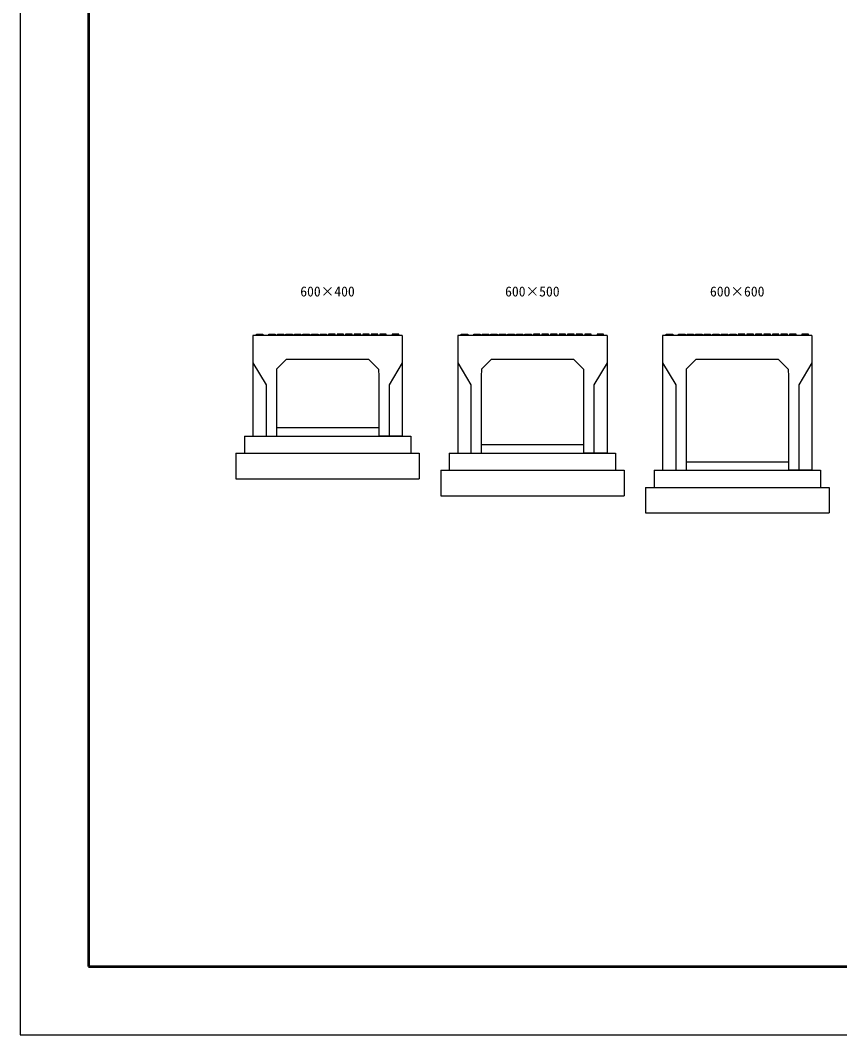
# Model space of a CAD drawing. Units: millimetres, scale not verified. Extents: x -16800 to 16800, y -5940 to 5940.
# Drawn here: x -16800 to -12000, y -5940 to 0 of the extents above; entities that cross this region are included whole.
import ezdxf
from ezdxf.enums import TextEntityAlignment as Align

# ---------------------------------------------------------------- set-up
doc = ezdxf.new("R2010")
doc.units = ezdxf.units.MM
doc.header["$LTSCALE"] = 20
for name, color, linetype, lineweight in [('0-1_Defpoints', 5, 'Continuous', 25), ('0-2_HATCH', 6, 'Continuous', 25), ('0-5_OUTLINE', 3, 'Continuous', 25), ('0-6_TXT', 7, 'Continuous', 25), ('0-7_WAKU', 3, 'Continuous', 25)]:
    doc.layers.add(name, color=color, linetype=linetype, lineweight=lineweight)
doc.styles.add('ＭＳ ゴシック', font='')
doc.styles.get('ＭＳ ゴシック').set_extended_font_data('MS Gothic')

msp = doc.modelspace()

# ---------------------------------------------------------------- linework, layer by layer
at = {"layer": '0-1_Defpoints'}
msp.add_lwpolyline([(-16800, -5940), (0, -5940), (0, 5940), (-16800, 5940)], close=True, dxfattribs=at)
at = {"layer": '0-2_HATCH'}
for p, q in [((-15417.5, -1844.84), (-15416.5, -1838.34)), ((-15345, -1844.84), (-15344, -1838.34)), ((-15295, -1844.84), (-15294, -1838.34)), ((-15245, -1844.84), (-15244, -1838.34)), ((-15195, -1844.84), (-15194, -1838.34)), ((-15145, -1844.84), (-15144, -1838.34)), ((-15095, -1844.84), (-15094, -1838.34)), ((-15045, -1844.84), (-15044, -1838.34)), ((-14955, -1844.84), (-14956, -1838.34)), ((-14905, -1844.84), (-14906, -1838.34)), ((-14855, -1844.84), (-14856, -1838.34)), ((-14805, -1844.84), (-14806, -1838.34)), ((-14755, -1844.84), (-14756, -1838.34)), ((-14705, -1844.84), (-14706, -1838.34)), ((-14655, -1844.84), (-14656, -1838.34)), ((-14582.5, -1844.84), (-14583.5, -1838.34)), ((-14217.5, -1844.84), (-14216.5, -1838.34)), ((-14145, -1844.84), (-14144, -1838.34)), ((-14095, -1844.84), (-14094, -1838.34)), ((-14045, -1844.84), (-14044, -1838.34)), ((-13995, -1844.84), (-13994, -1838.34)), ((-13945, -1844.84), (-13944, -1838.34)), ((-13895, -1844.84), (-13894, -1838.34)), ((-13845, -1844.84), (-13844, -1838.34)), ((-13755, -1844.84), (-13756, -1838.34)), ((-13705, -1844.84), (-13706, -1838.34)), ((-13655, -1844.84), (-13656, -1838.34)), ((-13605, -1844.84), (-13606, -1838.34)), ((-13555, -1844.84), (-13556, -1838.34)), ((-13505, -1844.84), (-13506, -1838.34)), ((-13455, -1844.84), (-13456, -1838.34)), ((-13382.5, -1844.84), (-13383.5, -1838.34)), ((-13017.5, -1844.84), (-13016.5, -1838.34)), ((-12945, -1844.84), (-12944, -1838.34)), ((-12895, -1844.84), (-12894, -1838.34)), ((-12845, -1844.84), (-12844, -1838.34)), ((-12795, -1844.84), (-12794, -1838.34)), ((-12745, -1844.84), (-12744, -1838.34)), ((-12695, -1844.84), (-12694, -1838.34)), ((-12645, -1844.84), (-12644, -1838.34)), ((-12555, -1844.84), (-12556, -1838.34)), ((-12505, -1844.84), (-12506, -1838.34)), ((-12455, -1844.84), (-12456, -1838.34)), ((-12405, -1844.84), (-12406, -1838.34)), ((-12355, -1844.84), (-12356, -1838.34)), ((-12305, -1844.84), (-12306, -1838.34)), ((-12255, -1844.84), (-12256, -1838.34)), ((-12182.5, -1844.84), (-12183.5, -1838.34))]:
    msp.add_line(p, q, dxfattribs=at)
for points in [[(-15416.5, -1838.34), (-15378.5, -1838.34), (-15377.5, -1844.84)], [(-15344, -1838.34), (-15306, -1838.34), (-15305, -1844.84)], [(-15294, -1838.34), (-15256, -1838.34), (-15255, -1844.84)], [(-15244, -1838.34), (-15206, -1838.34), (-15205, -1844.84)], [(-15194, -1838.34), (-15156, -1838.34), (-15155, -1844.84)], [(-15144, -1838.34), (-15106, -1838.34), (-15105, -1844.84)], [(-15094, -1838.34), (-15056, -1838.34), (-15055, -1844.84)], [(-15044, -1838.34), (-15006, -1838.34), (-15005, -1844.84)], [(-14956, -1838.34), (-14994, -1838.34), (-14995, -1844.84)], [(-14906, -1838.34), (-14944, -1838.34), (-14945, -1844.84)], [(-14856, -1838.34), (-14894, -1838.34), (-14895, -1844.84)], [(-14806, -1838.34), (-14844, -1838.34), (-14845, -1844.84)], [(-14756, -1838.34), (-14794, -1838.34), (-14795, -1844.84)], [(-14706, -1838.34), (-14744, -1838.34), (-14745, -1844.84)], [(-14656, -1838.34), (-14694, -1838.34), (-14695, -1844.84)], [(-14583.5, -1838.34), (-14621.5, -1838.34), (-14622.5, -1844.84)], [(-14216.5, -1838.34), (-14178.5, -1838.34), (-14177.5, -1844.84)], [(-14144, -1838.34), (-14106, -1838.34), (-14105, -1844.84)], [(-14094, -1838.34), (-14056, -1838.34), (-14055, -1844.84)], [(-14044, -1838.34), (-14006, -1838.34), (-14005, -1844.84)], [(-13994, -1838.34), (-13956, -1838.34), (-13955, -1844.84)], [(-13944, -1838.34), (-13906, -1838.34), (-13905, -1844.84)], [(-13894, -1838.34), (-13856, -1838.34), (-13855, -1844.84)], [(-13844, -1838.34), (-13806, -1838.34), (-13805, -1844.84)], [(-13756, -1838.34), (-13794, -1838.34), (-13795, -1844.84)], [(-13706, -1838.34), (-13744, -1838.34), (-13745, -1844.84)], [(-13656, -1838.34), (-13694, -1838.34), (-13695, -1844.84)], [(-13606, -1838.34), (-13644, -1838.34), (-13645, -1844.84)], [(-13556, -1838.34), (-13594, -1838.34), (-13595, -1844.84)], [(-13506, -1838.34), (-13544, -1838.34), (-13545, -1844.84)], [(-13456, -1838.34), (-13494, -1838.34), (-13495, -1844.84)], [(-13383.5, -1838.34), (-13421.5, -1838.34), (-13422.5, -1844.84)], [(-13016.5, -1838.34), (-12978.5, -1838.34), (-12977.5, -1844.84)], [(-12944, -1838.34), (-12906, -1838.34), (-12905, -1844.84)], [(-12894, -1838.34), (-12856, -1838.34), (-12855, -1844.84)], [(-12844, -1838.34), (-12806, -1838.34), (-12805, -1844.84)], [(-12794, -1838.34), (-12756, -1838.34), (-12755, -1844.84)], [(-12744, -1838.34), (-12706, -1838.34), (-12705, -1844.84)], [(-12694, -1838.34), (-12656, -1838.34), (-12655, -1844.84)], [(-12644, -1838.34), (-12606, -1838.34), (-12605, -1844.84)], [(-12556, -1838.34), (-12594, -1838.34), (-12595, -1844.84)], [(-12506, -1838.34), (-12544, -1838.34), (-12545, -1844.84)], [(-12456, -1838.34), (-12494, -1838.34), (-12495, -1844.84)], [(-12406, -1838.34), (-12444, -1838.34), (-12445, -1844.84)], [(-12356, -1838.34), (-12394, -1838.34), (-12395, -1844.84)], [(-12306, -1838.34), (-12344, -1838.34), (-12345, -1844.84)], [(-12256, -1838.34), (-12294, -1838.34), (-12295, -1844.84)], [(-12183.5, -1838.34), (-12221.5, -1838.34), (-12222.5, -1844.84)]]:
    msp.add_lwpolyline(points, dxfattribs=at)
at = {"layer": '0-5_OUTLINE'}
for p, q in [((-15437.5, -1844.84), (-15437.5, -2434.84)), ((-14562.5, -1844.84), (-15437.5, -1844.84)), ((-14562.5, -1844.84), (-14562.5, -2434.84)), ((-14237.5, -1844.84), (-14237.5, -2534.84)), ((-13362.5, -1844.84), (-14237.5, -1844.84)), ((-13362.5, -1844.84), (-13362.5, -2534.84)), ((-13037.5, -1844.84), (-13037.5, -2634.84)), ((-12162.5, -1844.84), (-13037.5, -1844.84)), ((-12162.5, -1844.84), (-12162.5, -2634.84)), ((-15437.5, -2004.84), (-15360, -2134.84)), ((-15240, -1984.84), (-15298.97, -2043.82)), ((-15240, -1984.84), (-14760, -1984.84)), ((-14760, -1984.84), (-14701.03, -2043.82)), ((-14562.5, -2004.84), (-14640, -2134.84)), ((-14237.5, -2004.84), (-14160, -2134.84)), ((-14040, -1984.84), (-14098.97, -2043.82)), ((-14040, -1984.84), (-13560, -1984.84)), ((-13560, -1984.84), (-13501.03, -2043.82)), ((-13362.5, -2004.84), (-13440, -2134.84)), ((-13037.5, -2004.84), (-12960, -2134.84)), ((-12840, -1984.84), (-12898.97, -2043.82)), ((-12840, -1984.84), (-12360, -1984.84)), ((-12360, -1984.84), (-12301.03, -2043.82)), ((-12162.5, -2004.84), (-12240, -2134.84)), ((-15298.97, -2043.82), (-15300, -2084.84)), ((-14701.03, -2043.82), (-14700, -2084.84)), ((-14098.97, -2043.82), (-14100, -2084.84)), ((-13501.03, -2043.82), (-13500, -2084.84)), ((-12898.97, -2043.82), (-12900, -2084.84)), ((-12301.03, -2043.82), (-12300, -2084.84)), ((-15360, -2134.84), (-15360, -2434.84)), ((-15300, -2084.84), (-15300, -2434.84)), ((-14700, -2084.84), (-14700, -2434.84)), ((-14640, -2134.84), (-14640, -2434.84)), ((-14160, -2134.84), (-14160, -2534.84)), ((-14100, -2084.84), (-14100, -2534.84)), ((-13500, -2084.84), (-13500, -2534.84)), ((-13440, -2134.84), (-13440, -2534.84)), ((-12960, -2134.84), (-12960, -2634.84)), ((-12900, -2084.84), (-12900, -2634.84)), ((-12300, -2084.84), (-12300, -2634.84)), ((-12240, -2134.84), (-12240, -2634.84)), ((-15487.5, -2434.84), (-14512.5, -2434.84)), ((-15487.5, -2434.84), (-15487.5, -2534.84)), ((-15437.5, -2434.84), (-15300, -2434.84)), ((-15300, -2384.84), (-14700, -2384.84)), ((-14562.5, -2434.84), (-14700, -2434.84)), ((-14512.5, -2434.84), (-14512.5, -2534.84)), ((-14100, -2484.84), (-13500, -2484.84)), ((-15537.5, -2534.84), (-14462.5, -2534.84)), ((-15537.5, -2534.84), (-15537.5, -2684.84)), ((-14462.5, -2534.84), (-14462.5, -2684.84)), ((-14287.5, -2534.84), (-13312.5, -2534.84)), ((-14287.5, -2534.84), (-14287.5, -2634.84)), ((-14237.5, -2534.84), (-14100, -2534.84)), ((-13362.5, -2534.84), (-13500, -2534.84)), ((-13312.5, -2534.84), (-13312.5, -2634.84)), ((-12900, -2584.84), (-12300, -2584.84)), ((-14337.5, -2634.84), (-13262.5, -2634.84)), ((-14337.5, -2634.84), (-14337.5, -2784.84)), ((-13262.5, -2634.84), (-13262.5, -2784.84)), ((-13087.5, -2634.84), (-12112.5, -2634.84)), ((-13087.5, -2634.84), (-13087.5, -2734.84)), ((-13037.5, -2634.84), (-12900, -2634.84)), ((-12162.5, -2634.84), (-12300, -2634.84)), ((-12112.5, -2634.84), (-12112.5, -2734.84)), ((-15537.5, -2684.84), (-14462.5, -2684.84)), ((-14337.5, -2784.84), (-13262.5, -2784.84)), ((-13137.5, -2734.84), (-12062.5, -2734.84)), ((-13137.5, -2734.84), (-13137.5, -2884.84)), ((-12062.5, -2734.84), (-12062.5, -2884.84)), ((-13137.5, -2884.84), (-12062.5, -2884.84))]:
    msp.add_line(p, q, dxfattribs=at)
at = {"layer": '0-7_WAKU', "lineweight": 50}
msp.add_lwpolyline([(-16400, -5540), (-400, -5540), (-400, 5540), (-16400, 5540)], close=True, dxfattribs=at)

# ---------------------------------------------------------------- texts
at = {"layer": '0-6_TXT', "style": 'ＭＳ ゴシック'}
for s, p in [('600×400', (-15160, -1634.84)), ('600×500', (-13960, -1634.84)), ('600×600', (-12760, -1634.84))]:
    msp.add_text(s, height=58.65, dxfattribs=at).set_placement(p, align=Align.BOTTOM_LEFT)

doc.saveas('drawing.dxf')
